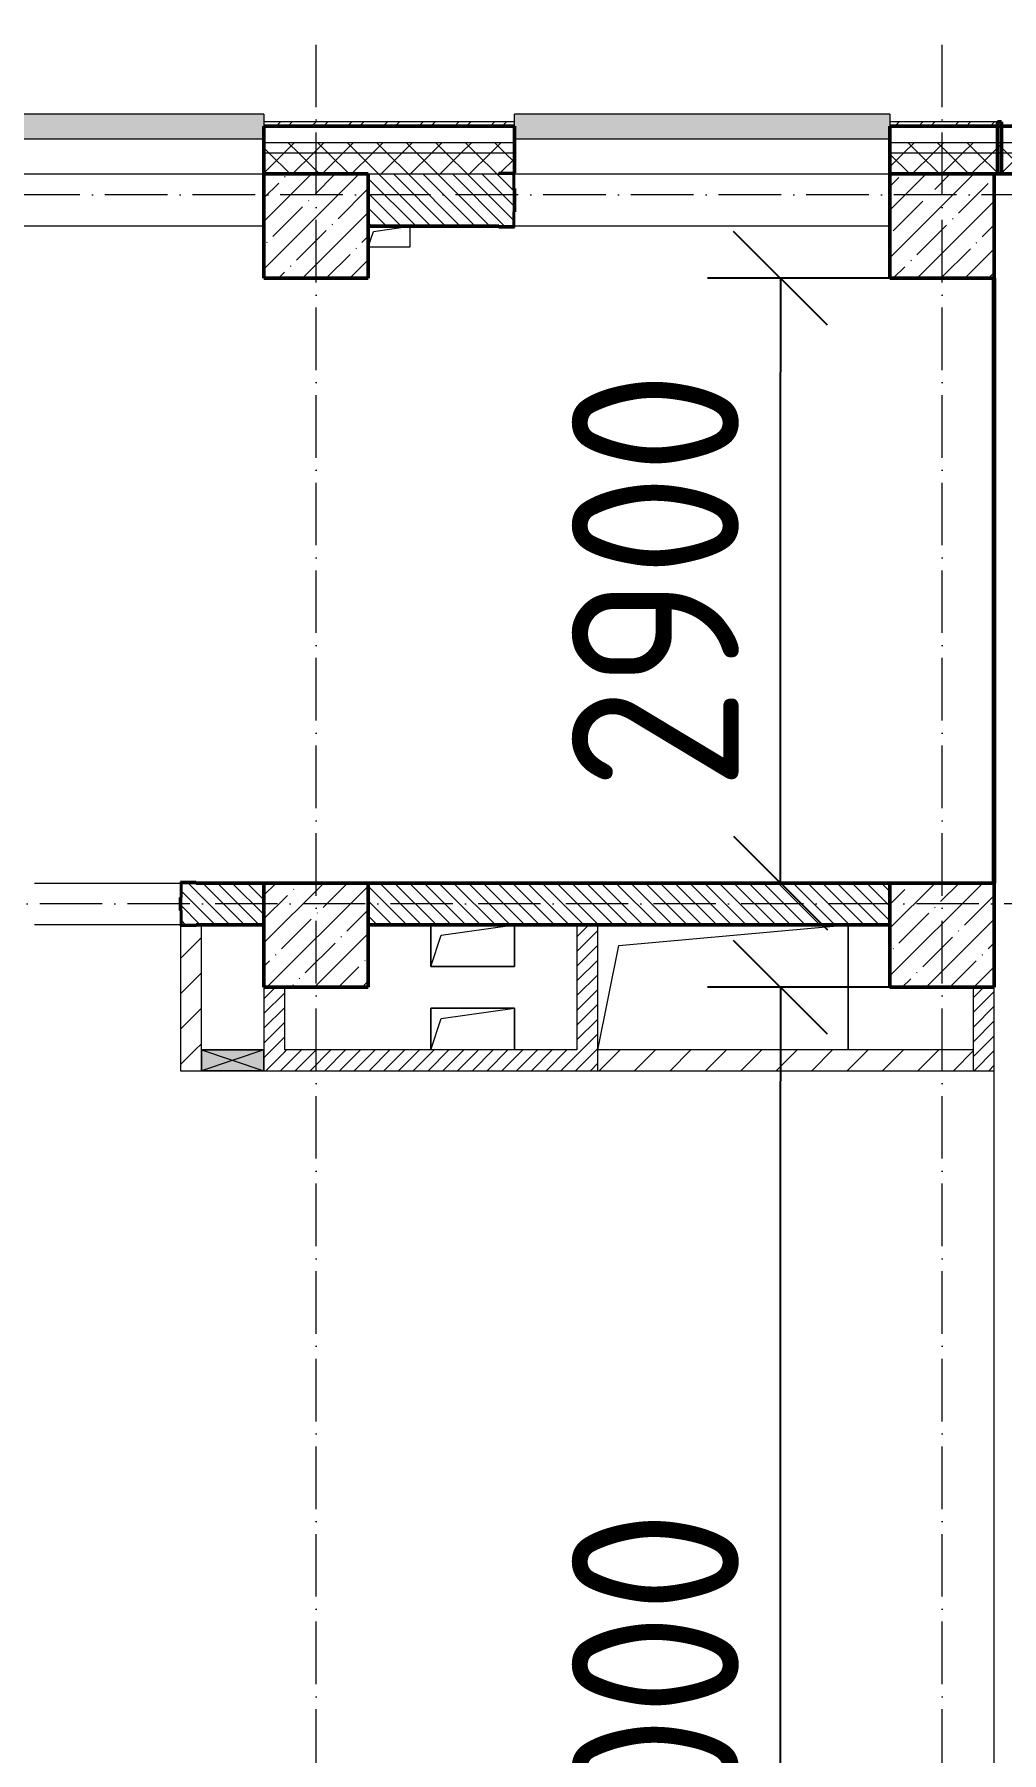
# Model space of a CAD drawing. Header units: millimetres. Extents: x 2294 to 908349, y -83289 to 219220.
# Drawn here: x 41263 to 45898, y 7936 to 16176 of the extents above; entities that cross this region are included whole.
import ezdxf

# ---------------------------------------------------------------- set-up
doc = ezdxf.new("R2010")
doc.units = ezdxf.units.MM
doc.linetypes.add('50_200_ШТРИХ_1Т_ш5_п1_п1_', pattern=[700, 500, -100, 0, -100])
for name, color, linetype, lineweight in [('A-DETL-GENF-OTLN', 7, 'Continuous', 9), ('A-FLOR-____-OTLN', 7, 'Continuous', 9), ('A-GENM-____-MCUT', 7, 'Continuous', 25), ('A-GENM-____-OTLN', 7, 'Continuous', 9), ('A-GENM-____-OTLN-1', 7, 'Continuous', 25), ('A-GLAZ-____-OTLN', 7, 'Continuous', 9), ('A-WALL-____-MCUT-2', 7, 'Continuous', 50), ('A-WALL-____-MCUT-3', 7, 'Continuous', 9), ('A-WALL-____-OTLN', 7, 'Continuous', 9), ('A-WALL-____-PATT-1', 7, 'Continuous', 9), ('A-WALL-FNSH-MCUT-1', 7, 'Continuous', 9), ('I-WALL-____-OTLN', 7, 'Continuous', 9), ('S-COLS-____-MCUT', 7, 'Continuous', 50), ('S-COLS-____-OTLN', 7, 'Continuous', 9), ('S-GRID-____-OTLN-1', 7, '50_200_ШТРИХ_1Т_ш5_п1_п1_', 9)]:
    doc.layers.add(name, color=color, linetype=linetype, lineweight=lineweight)
doc.layers.add('A-GLAZ-____-OTLN-1', color=7, linetype='Continuous', lineweight=9, true_color=0xc0c0c0)
doc.styles.add('СПДС', font='isocpeur.ttf', dxfattribs={"width": 0.9})
doc.dimstyles.new('Размера А3', dxfattribs={"dimtxt": 800, "dimasz": 450, "dimexe": 350, "dimexo": 100, "dimgap": 200, "dimtad": 1, "dimdec": 0, "dimrnd": 10, "dimzin": 0, "dimdsep": 46, "dimtxsty": 'СПДС', "dimblk": 'ARROWHEAD_6', "dimcen": 1, "dimclrd": 5, "dimclre": 5, "dimclrt": 5, "dimazin": 0, "dimtfac": 1, "dimtdec": 0, "dimtmove": 2, "dimatfit": 3, "dimfxl": 1, "dimtolj": 1, "dimtzin": 0, "dimarcsym": 0})
pattern_1 = [(45, (7562.79, 6025.28), (-70.71068, 70.71068), []), (135, (7562.79, 6025.28), (-70.71068, -70.71068), [])]
pattern_2 = [(135, (7562.787, 6025.276), (-35.35534, -35.35534), [])]
pattern_3 = [(45, (7562.79, 6025.28), (-84.8528, 84.8528), [])]
pattern_4 = [(45, (7562.787, 6025.276), (-35.35534, 35.35534), [])]

# ---------------------------------------------------------------- blocks, each defined once
blk = doc.blocks.new('BSC_Колонна _Прямоугольная - 500х500-V68-АР1_План отверстий 2 этажа в осях 1-64_А-ГГ')
at = {"layer": 'S-COLS-____-OTLN'}
h = blk.add_hatch(dxfattribs=at)
h.set_pattern_fill('FP_97', color=256, style=0, pattern_type=2)
h.set_pattern_definition([(45, (-38050, -5831.04), (-114.04925, 114.04925), []), (45, (-37935.95, -5831.04), (-114.04925, 114.04925), [201.613, -40.323, 3.353, -36.97])])
h.paths.add_polyline_path([(-250, -250), (250, -250), (250, 250), (-250, 250)], flags=0)
at = {"layer": 'S-COLS-____-MCUT'}
for p, q in [((250, 250), (-250, 250)), ((-250, 250), (-250, -250)), ((250, -250), (250, 250)), ((-250, -250), (250, -250))]:
    blk.add_line(p, q, dxfattribs=at)
blk = doc.blocks.new('BSC_Колонна _Прямоугольная - 500х500-V95-АР1_План отверстий 2 этажа в осях 1-64_А-ГГ')
at = {"layer": 'S-COLS-____-OTLN'}
h = blk.add_hatch(dxfattribs=at)
h.set_pattern_fill('FP_124', color=256, style=0, pattern_type=2)
h.set_pattern_definition([(45, (-35050, -5831.04), (-114.04925, 114.04925), []), (45, (-34935.95, -5831.04), (-114.04925, 114.04925), [201.613, -40.323, 3.353, -36.97])])
h.paths.add_polyline_path([(-250, -250), (250, -250), (250, 250), (-250, 250)], flags=0)
at = {"layer": 'S-COLS-____-MCUT'}
for p, q in [((250, 250), (-250, 250)), ((-250, 250), (-250, -250)), ((250, -250), (250, 250)), ((-250, -250), (250, -250))]:
    blk.add_line(p, q, dxfattribs=at)
blk = doc.blocks.new('BSC_Колонна _Прямоугольная - 500х500-V96-АР1_План отверстий 2 этажа в осях 1-64_А-ГГ')
at = {"layer": 'S-COLS-____-OTLN'}
h = blk.add_hatch(dxfattribs=at)
h.set_pattern_fill('FP_125', color=256, style=0, pattern_type=2)
h.set_pattern_definition([(45, (-38050, -9231.04), (-114.04925, 114.04925), []), (45, (-37935.95, -9231.04), (-114.04925, 114.04925), [201.613, -40.323, 3.353, -36.97])])
h.paths.add_polyline_path([(-250, -250), (250, -250), (250, 250), (-250, 250), (-250, 104.8)], flags=0)
at = {"layer": 'S-COLS-____-MCUT'}
for p, q in [((250, 250), (-250, 250)), ((-250, 250), (-250, -250)), ((250, -250), (250, 250)), ((-250, -250), (250, -250))]:
    blk.add_line(p, q, dxfattribs=at)
blk = doc.blocks.new('Фахверк_СКБ_Уголок - 250_2700-27497298-АР1_План отверстий 2 этажа в осях 1-64_А-ГГ')
at = {"layer": 'A-GENM-____-MCUT'}
for p, q in [((200, 181), (125, 181)), ((125, 181), (125, 106)), ((131, 106), (131, 175)), ((131, 175), (200, 175)), ((200, 175), (200, 181)), ((125, 106), (131, 106)), ((131, -6), (125, -6)), ((125, -6), (125, -81)), ((125, -81), (200, -81)), ((131, -75), (131, -6)), ((200, -75), (131, -75)), ((200, -81), (200, -75))]:
    blk.add_line(p, q, dxfattribs=at)
blk = doc.blocks.new('Фахверк_СКБ_Уголок - 200_3960-28268576-АР1_План отверстий 2 этажа в осях 1-64_А-ГГ')
at = {"layer": 'A-GENM-____-MCUT'}
for p, q in [((200, 156), (125, 156)), ((125, 156), (125, 81)), ((131, 81), (131, 150)), ((131, 150), (200, 150)), ((200, 150), (200, 156)), ((125, 81), (131, 81)), ((131, 19), (125, 19)), ((125, 19), (125, -56)), ((131, -50), (131, 19)), ((125, -56), (200, -56)), ((200, -50), (131, -50)), ((200, -56), (200, -50))]:
    blk.add_line(p, q, dxfattribs=at)
blk = doc.blocks.new('AR_Отверстие прямоугольное _в плите_ - AR_Отверстие прямоугольное _в плите_-30459223-АР1_План отверстий 2 этажа в осях 1-64_А-ГГ')
at = {"layer": 'A-GENM-____-OTLN'}
for p, q in [((-200, 100), (-200, -100)), ((-150, 50), (200, 100)), ((200, -100), (200, 100)), ((-200, -100), (-150, 50)), ((-200, -100), (200, -100))]:
    blk.add_line(p, q, dxfattribs=at)
blk = doc.blocks.new('AR_Отверстие прямоугольное _в плите_ - AR_Отверстие прямоугольное _в плите_-V166-АР1_План отверстий 2 этажа в осях 1-64_А-ГГ')
at = {"layer": 'A-GENM-____-OTLN'}
for p, q in [((-100, -50), (-75, 25)), ((-75, 25), (100, 50)), ((100, -50), (100, 50)), ((-100, -50), (100, -50))]:
    blk.add_line(p, q, dxfattribs=at)
blk = doc.blocks.new('AR_Отверстие прямоугольное _в плите_ - AR_Отверстие прямоугольное _в плите_-V179-АР1_План отверстий 2 этажа в осях 1-64_А-ГГ')
at = {"layer": 'A-GENM-____-OTLN'}
for p, q in [((200, 100), (-200, 100)), ((-200, 100), (-200, -100)), ((-150, 50), (200, 100)), ((200, -100), (200, 100)), ((-200, -100), (-150, 50))]:
    blk.add_line(p, q, dxfattribs=at)
blk = doc.blocks.new('AR_Отверстие прямоугольное _в плите_ - AR_Отверстие прямоугольное _в плите_-V192-АР1_План отверстий 2 этажа в осях 1-64_А-ГГ')
at = {"layer": 'A-GENM-____-OTLN'}
for p, q in [((-500, 200), (600, 300)), ((600, -300), (600, 300)), ((-600, -300), (-500, 200))]:
    blk.add_line(p, q, dxfattribs=at)
blk = doc.blocks.new('Отлив_СКБ - Отлив витража_120_НВФ-31885513-АР1_План отверстий 2 этажа в осях 1-64_А-ГГ')
at = {"layer": 'A-GLAZ-____-OTLN-1'}
for points in [[(7800, 2), (7800, 120), (0, 120), (0, 2), (4800.7, 2)], [(7800, 0), (7800, 2), (0, 2), (0, 0), (4800.7, 0)]]:
    blk.add_hatch(color=256, dxfattribs=at).paths.add_polyline_path(points, flags=0)
at = {"layer": 'A-GLAZ-____-OTLN'}
for p, q in [((0, 83), (0, 120)), ((7800, 120), (0, 120)), ((7800, 120), (7800, 83)), ((0, 2), (7800, 2)), ((7800, 0), (0, 0))]:
    blk.add_line(p, q, dxfattribs=at)
blk = doc.blocks.new('Отлив_СКБ - Отлив витража_120_НВФ-31885689-АР1_План отверстий 2 этажа в осях 1-64_А-ГГ')
at = {"layer": 'A-GLAZ-____-OTLN-1'}
for points in [[(1800, 2), (1800, 120), (0, 120), (0, 2), (1103.1, 2)], [(1103.1, 0), (1800, 0), (1800, 2), (0, 2), (0, 0)]]:
    blk.add_hatch(color=256, dxfattribs=at).paths.add_polyline_path(points, flags=0)
at = {"layer": 'A-GLAZ-____-OTLN'}
for p, q in [((0, 83), (0, 120)), ((1800, 120), (0, 120)), ((1800, 120), (1800, 83)), ((0, 2), (1800, 2)), ((1800, 0), (0, 0))]:
    blk.add_line(p, q, dxfattribs=at)
blk = doc.blocks.new('Стены 4 - Стены 4-31195499-АР1_План отверстий 2 этажа в осях 1-64_А-ГГ')
at = {"layer": 'A-WALL-____-MCUT-2'}
for p, q in [((-1798.5, 41030.2), (-1798.5, 41010.2)), ((-1548.5, 41030.2), (-1798.5, 41030.2)), ((-1798.5, 41010.2), (-1548.5, 41010.2)), ((-1548.5, 41010.2), (-1548.5, 41030.2))]:
    blk.add_line(p, q, dxfattribs=at)
blk = doc.blocks.new('AR_Отверстие прямоугольное _в стене__БезПР - AR_Отверстие прямоугольное _в стене__БезПР-36789553-АР1_План отверстий 2 этажа в осях 1-64_А-ГГ')
at = {"layer": 'A-GLAZ-____-OTLN'}
blk.add_hatch(color=256, dxfattribs=at).paths.add_polyline_path([(150, -50), (150, 50), (-150, 50), (-150, -50)], flags=0)
at = {"layer": 'A-DETL-GENF-OTLN'}
for p, q in [((-150, -50), (-150, 50)), ((-150, 50), (150, 50)), ((150, 50), (-150, -50)), ((-150, 50), (150, -50)), ((150, 50), (-150, 50)), ((-150, 50), (-150, -50)), ((150, 50), (150, -50)), ((150, -50), (150, 50)), ((150, -50), (-150, -50)), ((-150, -50), (150, -50))]:
    blk.add_line(p, q, dxfattribs=at)
at = {"layer": 'A-GLAZ-____-OTLN'}
blk.add_line((150, 50), (-150, 50), dxfattribs=at)
blk = doc.blocks.new('2floor')
at = {"layer": 'A-WALL-____-PATT-1'}
h = blk.add_hatch(dxfattribs=at)
h.set_pattern_fill('FP_3', color=256, style=0, pattern_type=2)
h.set_pattern_definition([(45, (7562.79, 6025.28), (-85.5366, 85.5366), []), (45, (7619.81, 6025.28), (-85.5366, 85.5366), [])])
h.paths.add_polyline_path([(45877.8, 15736.3), (45877.8, 15756.3), (45362.8, 15756.3), (45362.8, 15736.3)], flags=0)
h.paths.add_polyline_path([(43562.8, 15736.3), (43562.8, 15756.3), (42362.8, 15756.3), (42362.8, 15736.3), (42898.4, 15736.3)], flags=0)
h.paths.add_polyline_path([(34562.8, 15736.3), (34562.8, 15756.3), (31412.8, 15756.3), (31412.8, 15736.3), (32293.6, 15736.3)], flags=0)
h = blk.add_hatch(dxfattribs=at)
h.set_pattern_fill('FP_1', color=256, style=0, pattern_type=2)
h.set_pattern_definition(pattern_1)
h.paths.add_polyline_path([(81912.8, 15606.3), (81912.8, 15656.3), (75562.8, 15656.3), (75562.8, 15606.3), (81782.6, 15606.3)], flags=0)
h.paths.add_polyline_path([(72945.3, 15606.3), (73762.8, 15606.3), (73762.8, 15656.3), (72562.8, 15656.3), (72562.8, 15606.3)], flags=0)
h.paths.add_polyline_path([(70762.8, 15606.3), (70762.8, 15656.3), (69562.8, 15656.3), (69562.8, 15606.3), (70294.1, 15606.3)], flags=0)
h.paths.add_polyline_path([(67762.8, 15606.3), (67762.8, 15656.3), (66562.8, 15656.3), (66562.8, 15606.3), (67642.9, 15606.3)], flags=0)
h.paths.add_polyline_path([(64762.8, 15606.3), (64762.8, 15656.3), (63562.8, 15656.3), (63562.8, 15606.3), (64108, 15606.3)], flags=0)
h.paths.add_polyline_path([(60562.8, 15606.3), (61762.8, 15606.3), (61762.8, 15656.3), (60562.8, 15656.3)], flags=0)
h.paths.add_polyline_path([(57562.8, 15606.3), (58762.8, 15606.3), (58762.8, 15656.3), (57562.8, 15656.3)], flags=0)
h.paths.add_polyline_path([(55270.6, 15606.3), (55762.8, 15606.3), (55762.8, 15656.3), (54562.8, 15656.3), (54562.8, 15606.3)], flags=0)
h.paths.add_polyline_path([(52762.8, 15606.3), (52762.8, 15656.3), (51562.8, 15656.3), (51562.8, 15606.3), (51735.7, 15606.3)], flags=0)
h.paths.add_polyline_path([(49762.8, 15606.3), (49762.8, 15656.3), (48562.8, 15656.3), (48562.8, 15606.3), (49084.5, 15606.3)], flags=0)
h.paths.add_polyline_path([(45362.8, 15606.3), (46762.8, 15606.3), (46762.8, 15656.3), (45362.8, 15656.3)], flags=0)
h.paths.add_polyline_path([(43562.8, 15606.3), (43562.8, 15656.3), (42362.8, 15656.3), (42362.8, 15606.3), (42898.4, 15606.3)], flags=0)
h.paths.add_polyline_path([(34562.8, 15606.3), (34562.8, 15656.3), (31392.8, 15656.3), (31392.8, 15606.3), (32293.6, 15606.3)], flags=0)
h = blk.add_hatch(dxfattribs=at)
h.set_pattern_fill('FP_1', color=256, style=0, pattern_type=2)
h.set_pattern_definition(pattern_1)
h.paths.add_polyline_path([(81912.8, 15506.3), (81912.8, 15606.3), (75562.8, 15606.3), (75562.8, 15512.3), (75637.8, 15512.3), (75637.8, 15506.3), (81782.6, 15506.3)], flags=0)
h.paths.add_polyline_path([(72945.3, 15506.3), (73687.8, 15506.3), (73687.8, 15512.3), (73762.8, 15512.3), (73762.8, 15606.3), (72562.8, 15606.3), (72562.8, 15512.3), (72637.8, 15512.3), (72637.8, 15506.3)], flags=0)
h.paths.add_polyline_path([(70687.8, 15506.3), (70687.8, 15512.3), (70762.8, 15512.3), (70762.8, 15606.3), (69562.8, 15606.3), (69562.8, 15512.3), (69637.8, 15512.3), (69637.8, 15506.3), (70412.8, 15506.3)], flags=0)
h.paths.add_polyline_path([(66912.8, 15506.3), (67687.8, 15506.3), (67687.8, 15512.3), (67762.8, 15512.3), (67762.8, 15606.3), (66562.8, 15606.3), (66562.8, 15512.3), (66637.8, 15512.3), (66637.8, 15506.3), (66759.2, 15506.3)], flags=0)
h.paths.add_polyline_path([(64108, 15506.3), (64687.8, 15506.3), (64687.8, 15512.3), (64762.8, 15512.3), (64762.8, 15606.3), (63562.8, 15606.3), (63562.8, 15512.3), (63637.8, 15512.3), (63637.8, 15506.3)], flags=0)
h.paths.add_polyline_path([(61412.8, 15506.3), (61687.8, 15506.3), (61687.8, 15512.3), (61762.8, 15512.3), (61762.8, 15606.3), (60562.8, 15606.3), (60562.8, 15512.3), (60637.8, 15512.3), (60637.8, 15506.3), (60912.8, 15506.3)], flags=0)
h.paths.add_polyline_path([(58412.8, 15506.3), (58687.8, 15506.3), (58687.8, 15512.3), (58762.8, 15512.3), (58762.8, 15606.3), (57562.8, 15606.3), (57562.8, 15512.3), (57637.8, 15512.3), (57637.8, 15506.3), (57921.8, 15506.3)], flags=0)
h.paths.add_polyline_path([(55687.8, 15506.3), (55687.8, 15512.3), (55762.8, 15512.3), (55762.8, 15606.3), (54562.8, 15606.3), (54562.8, 15512.3), (54637.8, 15512.3), (54637.8, 15506.3), (55270.6, 15506.3)], flags=0)
h.paths.add_polyline_path([(52687.8, 15506.3), (52687.8, 15512.3), (52762.8, 15512.3), (52762.8, 15606.3), (51562.8, 15606.3), (51562.8, 15512.3), (51637.8, 15512.3), (51637.8, 15506.3), (52412.8, 15506.3)], flags=0)
h.paths.add_polyline_path([(48637.8, 15506.3), (49687.8, 15506.3), (49687.8, 15512.3), (49762.8, 15512.3), (49762.8, 15606.3), (48562.8, 15606.3), (48562.8, 15512.3), (48637.8, 15512.3)], flags=0)
h.paths.add_polyline_path([(46412.8, 15506.3), (46687.8, 15506.3), (46687.8, 15512.3), (46762.8, 15512.3), (46762.8, 15606.3), (45362.8, 15606.3), (45362.8, 15506.3), (45862.8, 15506.3)], flags=0)
h.paths.add_polyline_path([(42898.4, 15506.3), (43487.8, 15506.3), (43487.8, 15512.3), (43562.8, 15512.3), (43562.8, 15606.3), (42362.8, 15606.3), (42362.8, 15506.3), (42862.8, 15506.3)], flags=0)
h.paths.add_polyline_path([(34487.8, 15506.3), (34487.8, 15512.3), (34562.8, 15512.3), (34562.8, 15606.3), (31392.8, 15606.3), (31392.8, 15506.3), (33862.8, 15506.3)], flags=0)
h = blk.add_hatch(dxfattribs=at)
h.set_pattern_fill('FP_6', color=256, style=0, pattern_type=2)
h.set_pattern_definition(pattern_2)
h.paths.add_polyline_path([(42862.8, 15256.3), (43556.8, 15256.3), (43556.8, 15325.3), (43562.8, 15325.3), (43562.8, 15437.3), (43556.8, 15437.3), (43556.8, 15506.3), (42862.8, 15506.3)], flags=0)
h = blk.add_hatch(dxfattribs=at)
h.set_pattern_fill('FP_6', color=256, style=0, pattern_type=2)
h.set_pattern_definition(pattern_2)
h.paths.add_polyline_path([(42037.8, 11906.3), (42362.8, 11906.3), (42362.8, 12106.3), (41968.8, 12106.3), (41968.8, 12037.3), (41962.8, 12037.3), (41962.8, 11975.3), (41968.8, 11975.3), (41968.8, 11906.3)], flags=0)
h.paths.add_polyline_path([(40187.8, 11906.3), (40256.8, 11906.3), (40256.8, 11975.3), (40262.8, 11975.3), (40262.8, 12037.3), (40256.8, 12037.3), (40256.8, 12106.3), (38668.8, 12106.3), (38668.8, 12037.3), (38662.8, 12037.3), (38662.8, 11975.3), (38668.8, 11975.3), (38668.8, 11906.3), (39363.5, 11906.3)], flags=0)
h.paths.add_polyline_path([(37668.8, 11906.3), (37956.8, 11906.3), (37956.8, 11975.3), (37962.8, 11975.3), (37962.8, 12037.3), (37956.8, 12037.3), (37956.8, 12106.3), (37668.8, 12106.3), (37668.8, 12037.3), (37662.8, 12037.3), (37662.8, 11975.3), (37668.8, 11975.3), (37668.8, 11910.3)], flags=0)
h.paths.add_polyline_path([(36862.8, 11906.3), (36956.8, 11906.3), (36956.8, 11975.3), (36962.8, 11975.3), (36962.8, 12037.3), (36956.8, 12037.3), (36956.8, 12106.3), (36862.8, 12106.3), (36862.8, 12000.3)], flags=0)
h = blk.add_hatch(dxfattribs=at)
h.set_pattern_fill('FP_6', color=256, style=0, pattern_type=2)
h.set_pattern_definition(pattern_2)
h.paths.add_polyline_path([(45362.8, 11906.3), (45362.8, 12106.3), (42862.8, 12106.3), (42862.8, 11906.3), (42898.4, 11906.3)], flags=0)
h = blk.add_hatch(dxfattribs=at)
h.set_pattern_fill('FP_4', color=256, style=0, pattern_type=2)
h.set_pattern_definition(pattern_3)
h.paths.add_polyline_path([(42062.8, 11306.3), (42062.8, 11906.3), (42037.8, 11906.3), (42037.8, 11900.3), (41962.8, 11900.3), (41962.8, 11306.3), (42037.8, 11306.3)], flags=0)
h = blk.add_hatch(dxfattribs=at)
h.set_pattern_fill('FP_5', color=256, style=0, pattern_type=2)
h.set_pattern_definition(pattern_4)
h.paths.add_polyline_path([(43962.8, 11306.3), (43962.8, 11906.3), (43862.8, 11906.3), (43862.8, 11306.3)], flags=0)
h = blk.add_hatch(dxfattribs=at)
h.set_pattern_fill('FP_5', color=256, style=0, pattern_type=2)
h.set_pattern_definition(pattern_4)
h.paths.add_polyline_path([(42462.8, 11206.3), (42462.8, 11606.3), (42362.8, 11606.3), (42362.8, 11206.3)], flags=0)
h = blk.add_hatch(dxfattribs=at)
h.set_pattern_fill('FP_5', color=256, style=0, pattern_type=2)
h.set_pattern_definition(pattern_4)
h.paths.add_polyline_path([(45862.8, 11206.3), (45862.8, 11606.3), (45762.8, 11606.3), (45762.8, 11206.3)], flags=0)
h = blk.add_hatch(dxfattribs=at)
h.set_pattern_fill('FP_4', color=256, style=0, pattern_type=2)
h.set_pattern_definition(pattern_3)
h.paths.add_polyline_path([(41962.8, 11206.3), (42062.8, 11206.3), (42062.8, 11306.3), (41962.8, 11306.3)], flags=0)
h = blk.add_hatch(dxfattribs=at)
h.set_pattern_fill('FP_5', color=256, style=0, pattern_type=2)
h.set_pattern_definition(pattern_4)
h.paths.add_polyline_path([(43962.8, 11206.3), (43962.8, 11306.3), (42462.8, 11306.3), (42462.8, 11206.3), (42898.4, 11206.3)], flags=0)
h = blk.add_hatch(dxfattribs=at)
h.set_pattern_fill('FP_4', color=256, style=0, pattern_type=2)
h.set_pattern_definition(pattern_3)
h.paths.add_polyline_path([(45762.8, 11206.3), (45762.8, 11306.3), (43962.8, 11306.3), (43962.8, 11206.3)], flags=0)
at = {"layer": 'S-COLS-____-OTLN'}
h = blk.add_hatch(dxfattribs=at)
h.set_pattern_fill('FP_25', color=256, style=0, pattern_type=2)
h.set_pattern_definition([(45, (7562.79, 6025.28), (-114.04925, 114.04925), []), (45, (7676.84, 6025.28), (-114.04925, 114.04925), [201.612, -40.322, 3.353, -36.97])])
h.paths.add_polyline_path([(42362.8, 15006.3), (42862.8, 15006.3), (42862.8, 15506.3), (42362.8, 15506.3)], flags=0)
at = {"layer": 'A-FLOR-____-OTLN'}
for p, q in [((45862.8, 12106.3), (45862.8, 15006.3)), ((43162.8, 11706.3), (43162.8, 11906.3)), ((43562.8, 11906.3), (43562.8, 11706.3)), ((45162.8, 11906.3), (45162.8, 11306.3)), ((43562.8, 11706.3), (43162.8, 11706.3)), ((43162.8, 11506.3), (43562.8, 11506.3)), ((43162.8, 11306.3), (43162.8, 11506.3)), ((43562.8, 11506.3), (43562.8, 11306.3)), ((45862.8, 4606.3), (45862.8, 11206.3))]:
    blk.add_line(p, q, dxfattribs=at)
at = {"layer": 'A-WALL-____-MCUT-2'}
for p, q in [((43562.8, 15736.3), (42362.8, 15736.3)), ((42362.8, 15736.3), (42362.8, 15506.3)), ((43562.8, 15512.3), (43562.8, 15736.3)), ((46762.8, 15736.3), (45362.8, 15736.3)), ((45362.8, 15736.3), (45362.8, 15506.3)), ((42362.8, 15506.3), (42862.8, 15506.3)), ((42862.8, 15506.3), (42862.8, 15256.3)), ((45862.8, 15506.3), (46412.8, 15506.3)), ((43562.8, 15325.3), (43562.8, 15437.3)), ((42862.8, 15256.3), (43487.8, 15256.3)), ((41962.8, 12037.3), (41962.8, 11975.3)), ((42362.8, 12106.3), (42037.8, 12106.3)), ((45362.8, 12106.3), (42862.8, 12106.3)), ((42037.8, 11906.3), (42362.8, 11906.3)), ((42862.8, 11906.3), (45362.8, 11906.3))]:
    blk.add_line(p, q, dxfattribs=at)
at = {"layer": 'A-WALL-____-MCUT-3'}
for p, q in [((43562.8, 15656.3), (42362.8, 15656.3)), ((46762.8, 15656.3), (45362.8, 15656.3)), ((43562.8, 15606.3), (42362.8, 15606.3)), ((46762.8, 15606.3), (45362.8, 15606.3)), ((42862.8, 15506.3), (43487.8, 15506.3))]:
    blk.add_line(p, q, dxfattribs=at)
at = {"layer": 'A-WALL-____-OTLN'}
for p, q in [((36862.8, 15506.3), (42362.8, 15506.3)), ((43562.8, 15506.3), (45362.8, 15506.3)), ((45362.8, 15506.3), (45362.8, 15506.3)), ((42362.8, 15256.3), (36862.8, 15256.3)), ((45362.8, 15256.3), (43562.8, 15256.3))]:
    blk.add_line(p, q, dxfattribs=at)
at = {"layer": 'A-WALL-FNSH-MCUT-1'}
for p, q in [((43562.8, 15756.3), (42362.8, 15756.3)), ((42362.8, 15756.3), (42362.8, 15736.3)), ((43562.8, 15736.3), (43562.8, 15756.3)), ((45877.8, 15756.3), (45362.8, 15756.3)), ((45362.8, 15756.3), (45362.8, 15736.3)), ((45877.8, 15736.3), (45877.8, 15756.3)), ((43562.8, 15736.3), (43562.8, 15736.3)), ((41962.8, 11900.3), (41962.8, 11206.3)), ((42062.8, 11306.3), (42062.8, 11906.3)), ((43862.8, 11906.3), (43862.8, 11306.3)), ((43962.8, 11206.3), (43962.8, 11906.3)), ((42362.8, 11606.3), (42362.8, 11306.3)), ((42462.8, 11306.3), (42462.8, 11606.3)), ((45762.8, 11206.3), (45762.8, 11606.3)), ((45862.8, 11206.3), (45862.8, 11606.3)), ((43862.8, 11306.3), (42462.8, 11306.3)), ((45762.8, 11306.3), (43962.8, 11306.3)), ((41962.8, 11206.3), (42062.8, 11206.3)), ((42362.8, 11206.3), (45862.8, 11206.3))]:
    blk.add_line(p, q, dxfattribs=at)
at = {"layer": 'I-WALL-____-OTLN'}
for p, q in [((41262.8, 12106.3), (41962.8, 12106.3)), ((41962.8, 11906.3), (41262.8, 11906.3))]:
    blk.add_line(p, q, dxfattribs=at)
at = {"layer": 'S-COLS-____-MCUT'}
for p, q in [((42862.8, 15506.3), (42362.8, 15506.3)), ((42362.8, 15506.3), (42362.8, 15006.3)), ((42862.8, 15006.3), (42862.8, 15506.3)), ((42362.8, 15006.3), (42862.8, 15006.3))]:
    blk.add_line(p, q, dxfattribs=at)
at = {"layer": 'A-GENM-____-OTLN'}
for name, p in [('AR_Отверстие прямоугольное _в плите_ - AR_Отверстие прямоугольное _в плите_-V166-АР1_План отверстий 2 этажа в осях 1-64_А-ГГ', (42962.8, 15206.3)), ('AR_Отверстие прямоугольное _в плите_ - AR_Отверстие прямоугольное _в плите_-30459223-АР1_План отверстий 2 этажа в осях 1-64_А-ГГ', (43362.8, 11806.3)), ('AR_Отверстие прямоугольное _в плите_ - AR_Отверстие прямоугольное _в плите_-V192-АР1_План отверстий 2 этажа в осях 1-64_А-ГГ', (44562.8, 11606.3)), ('AR_Отверстие прямоугольное _в плите_ - AR_Отверстие прямоугольное _в плите_-V179-АР1_План отверстий 2 этажа в осях 1-64_А-ГГ', (43362.8, 11406.3))]:
    blk.add_blockref(name, p, dxfattribs=at)
at = {"layer": 'A-GENM-____-OTLN-1', "rotation": 180}
blk.add_blockref('Фахверк_СКБ_Уголок - 250_2700-27497298-АР1_План отверстий 2 этажа в осях 1-64_А-ГГ', (43687.8, 15431.3), dxfattribs=at)
at = {"layer": 'A-GENM-____-OTLN-1'}
blk.add_blockref('Фахверк_СКБ_Уголок - 200_3960-28268576-АР1_План отверстий 2 этажа в осях 1-64_А-ГГ', (41837.8, 11956.3), dxfattribs=at)
at = {"layer": 'A-GLAZ-____-OTLN'}
for name, p in [('Отлив_СКБ - Отлив витража_120_НВФ-31885513-АР1_План отверстий 2 этажа в осях 1-64_А-ГГ', (34562.8, 15673.3)), ('Отлив_СКБ - Отлив витража_120_НВФ-31885689-АР1_План отверстий 2 этажа в осях 1-64_А-ГГ', (43562.8, 15673.3)), ('AR_Отверстие прямоугольное _в стене__БезПР - AR_Отверстие прямоугольное _в стене__БезПР-36789553-АР1_План отверстий 2 этажа в осях 1-64_А-ГГ', (42212.8, 11256.3))]:
    blk.add_blockref(name, p, dxfattribs=at)
at = {"layer": 'A-WALL-____-OTLN', "rotation": 89.9999999999999}
blk.add_blockref('Стены 4 - Стены 4-31195499-АР1_План отверстий 2 этажа в осях 1-64_А-ГГ', (86908, 17304.8), dxfattribs=at)
at = {"layer": 'S-COLS-____-OTLN'}
for name, p in [('BSC_Колонна _Прямоугольная - 500х500-V96-АР1_План отверстий 2 этажа в осях 1-64_А-ГГ', (45612.8, 15256.3)), ('BSC_Колонна _Прямоугольная - 500х500-V95-АР1_План отверстий 2 этажа в осях 1-64_А-ГГ', (42612.8, 11856.3)), ('BSC_Колонна _Прямоугольная - 500х500-V68-АР1_План отверстий 2 этажа в осях 1-64_А-ГГ', (45612.8, 11856.3))]:
    blk.add_blockref(name, p, dxfattribs=at)
blk = doc.blocks.new('ARROWHEAD_6')
at = {"color": 0, "linetype": 'Continuous'}
for p, q in [((-0.5, -0.5), (0.5, 0.5)), ((0, 0), (-1, 0))]:
    blk.add_line(p, q, dxfattribs=at)
blk = doc.blocks.new('*D2424')
at = {"color": 5, "lineweight": -2, "transparency": 16777216}
for p, q in [((45762.8, 15006.3), (44488.1, 15006.3)), ((44838.1, 12556.3), (44838.1, 14556.3)), ((45762.8, 12106.3), (44488.1, 12106.3))]:
    blk.add_line(p, q, dxfattribs=at)
at = {"layer": 'Defpoints', "color": 0, "transparency": 16777216}
for p in [(44838.1, 15006.3), (45862.8, 15006.3), (45862.8, 12106.3)]:
    blk.add_point(p, dxfattribs=at)
at = {"color": 5, "lineweight": -2, "transparency": 16777216, "xscale": 450, "yscale": 450, "zscale": 450}
for p, rotation in [((44838.1, 15006.3), 90), ((44838.1, 12106.3), 270)]:
    blk.add_blockref('ARROWHEAD_6', p, dxfattribs=dict(at, rotation=rotation))
at = {"color": 5, "transparency": 16777216, "insert": (44238.1, 13556.3), "char_height": 800, "attachment_point": 5, "rotation": 90, "style": 'СПДС'}
blk.add_mtext('\\A1;2900', dxfattribs=at)
blk = doc.blocks.new('*D2425')
at = {"color": 5, "lineweight": -2, "transparency": 16777216}
for p, q in [((45812.8, 11606.3), (44488.1, 11606.3)), ((44838.1, 5056.3), (44838.1, 11156.3)), ((45812.8, 4606.3), (44488.1, 4606.3))]:
    blk.add_line(p, q, dxfattribs=at)
at = {"layer": 'Defpoints', "color": 0, "transparency": 16777216}
for p in [(44838.1, 11606.3), (45912.8, 11606.3), (45912.8, 4606.3)]:
    blk.add_point(p, dxfattribs=at)
at = {"color": 5, "lineweight": -2, "transparency": 16777216, "xscale": 450, "yscale": 450, "zscale": 450}
for p, rotation in [((44838.1, 11606.3), 90), ((44838.1, 4606.3), 270)]:
    blk.add_blockref('ARROWHEAD_6', p, dxfattribs=dict(at, rotation=rotation))
at = {"color": 5, "transparency": 16777216, "insert": (44238.1, 8106.3), "char_height": 800, "attachment_point": 5, "rotation": 90, "style": 'СПДС'}
blk.add_mtext('\\A1;7000', dxfattribs=at)
blk = doc.blocks.new('3osi')
at = {"layer": 'S-GRID-____-OTLN-1', "color": 251, "ltscale": 0.6, "true_color": 0x636466}
for p, q in [((200633.5, 1542.7), (200633.5, 16175.8)), ((203633.5, 1542.7), (203633.5, 16175.8)), ((269657.9, 15406.3), (161153.7, 15406.3)), ((255902.3, 12006.3), (160914.7, 12006.3))]:
    blk.add_line(p, q, dxfattribs=at)

msp = doc.modelspace()

# ---------------------------------------------------------------- linework, layer by layer
at = {"color": 1, "lineweight": 60}
msp.add_lwpolyline([(45862.8, 12106.3), (45862.8, 15006.3)], dxfattribs=at)

# ---------------------------------------------------------------- block references
for name, p in [('3osi', (-158020.7, 0)), ('2floor', (0, 0))]:
    msp.add_blockref(name, p)

# ---------------------------------------------------------------- dimensions: what is measured, and where the dimension line sits
at = {"color": 5}
for base, p1, p2, picture, middle in [((44838.1, 15006.3), (45862.8, 12106.3), (45862.8, 15006.3), '*D2424', (44238.1, 13556.3)), ((44838.1, 11606.3), (45912.8, 4606.3), (45912.8, 11606.3), '*D2425', (44238.1, 8106.3))]:
    dim = msp.add_linear_dim(base=base, p1=p1, p2=p2, angle=90, dimstyle='Размера А3', dxfattribs=at)
    dim.commit()
    dim.dimension.update_dxf_attribs({"geometry": picture, "text_midpoint": middle})

doc.saveas('drawing.dxf')
